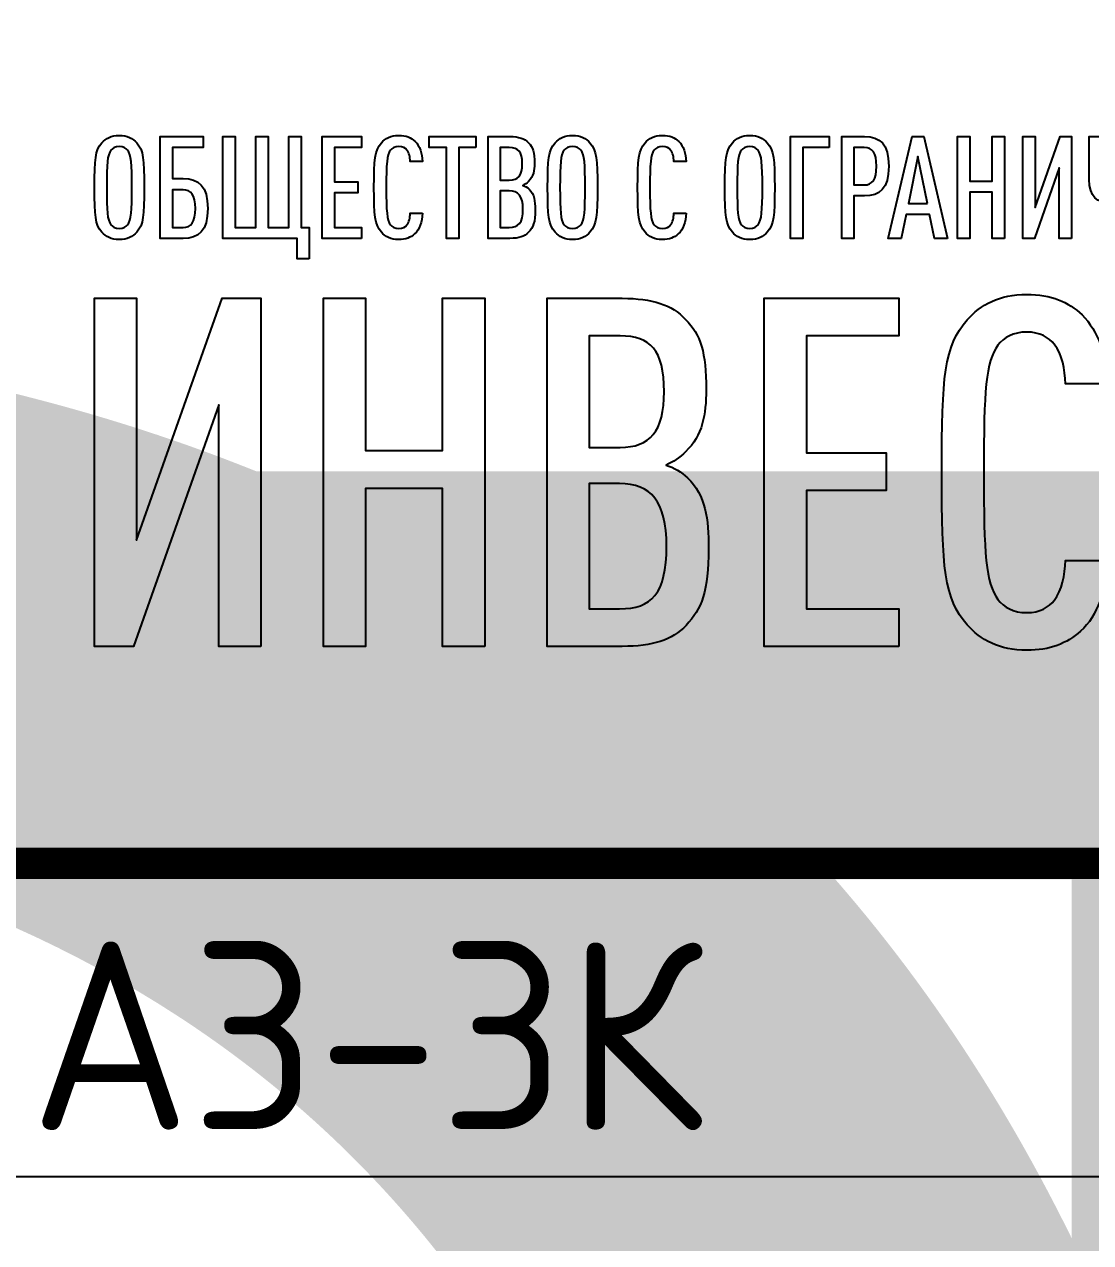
# Model space of a CAD drawing. Header units: metres. Extents: x 1981 to 7362, y 1229 to 3678.
# Drawn here: x 5409.37 to 5426.37, y 1981.54 to 2000.98 of the extents above; entities that cross this region are included whole.
import ezdxf
from ezdxf.enums import TextEntityAlignment as Align

# ---------------------------------------------------------------- set-up
doc = ezdxf.new("R2018")
doc.units = ezdxf.units.M
doc.layers.add('layer 1', color=7, linetype='Continuous')
doc.layers.add('Форматы', color=7, linetype='Continuous')
doc.styles.add('GOST-2.304_Type-B', font='GOST Common.ttf')
doc.styles.get("Standard").update_dxf_attribs({"font": 'GOST Common.ttf'})

# ---------------------------------------------------------------- blocks, each defined once
blk = doc.blocks.new('*U142')
at = {"style": 'GOST-2.304_Type-B'}
blk.add_attdef('РАЗРАБОТАЛ', text='', height=2.5, dxfattribs=at).set_placement((40.501, -264.224), align=Align.MIDDLE_LEFT)
at = {"style": 'GOST-2.304_Type-B', "flags": 8}
for tag, height, p in [('ДАТА', 2.5, (80.074, -264.402)), ('ЛИСТ', 3, (176.388, -271.915)), ('ЛИСТОВ', 3, (193.888, -271.915)), ('ФОРМАТ', 3, (170.972, -294.745))]:
    blk.add_attdef(tag, text='', height=height, dxfattribs=at).set_placement(p, align=Align.MIDDLE_CENTER)
at = {"style": 'GOST-2.304_Type-B'}
blk.add_attdef('ПРОВЕРИЛ', (40.749, -270.729), '', height=2.5, dxfattribs=at)
at = {"lineweight": 30, "flags": 104}
for tag, p in [('ТЕПЛОВЫЕ_СЕТИ', (120, -269.5)), ('ИМЯ_ЧЕРТЕЖА', (120, -284.5))]:
    blk.add_attdef(tag, text='', height=3, dxfattribs=at).set_placement(p, align=Align.MIDDLE_CENTER)
blk = doc.blocks.new('*U143')
at = {"style": 'GOST-2.304_Type-B'}
blk.add_attdef('РАЗРАБОТАЛ', text='', height=2.5, dxfattribs=at).set_placement((250.501, -264.224), align=Align.MIDDLE_LEFT)
at = {"style": 'GOST-2.304_Type-B', "flags": 8}
for tag, height, p in [('ДАТА', 2.5, (290.074, -264.402)), ('ЛИСТ', 3, (386.388, -271.915)), ('ЛИСТОВ', 3, (403.888, -271.915)), ('ФОРМАТ', 3, (380.972, -294.745))]:
    blk.add_attdef(tag, text='', height=height, dxfattribs=at).set_placement(p, align=Align.MIDDLE_CENTER)
at = {"style": 'GOST-2.304_Type-B'}
blk.add_attdef('ПРОВЕРИЛ', (250.749, -270.729), '', height=2.5, dxfattribs=at)
at = {"lineweight": 30, "flags": 104}
for tag, p in [('ТЕПЛОВЫЕ_СЕТИ', (330, -269.5)), ('ИМЯ_ЧЕРТЕЖА', (330, -284.5))]:
    blk.add_attdef(tag, text='', height=3, dxfattribs=at).set_placement(p, align=Align.MIDDLE_CENTER)
blk = doc.blocks.new('Лого')
at = {"layer": 'layer 1', "color": 159}
for points, knots in [([(2.0023, 2.1207), (2.0023, 2.2208), (1.9992, 2.2533), (1.9759, 2.2792), (1.9759, 2.2792), (1.9616, 2.2949), (1.9423, 2.3056), (1.9139, 2.3056), (1.9139, 2.3056), (1.8854, 2.3056), (1.8661, 2.2949), (1.8519, 2.2792), (1.8519, 2.2792), (1.8286, 2.2533), (1.8255, 2.2208), (1.8255, 2.1207), (1.8255, 2.1207), (1.8255, 2.0206), (1.8286, 1.9881), (1.8519, 1.9622), (1.8519, 1.9622), (1.8661, 1.9465), (1.8854, 1.9358), (1.9139, 1.9358), (1.9139, 1.9358), (1.9423, 1.9358), (1.9616, 1.9465), (1.9759, 1.9622), (1.9759, 1.9622), (1.9992, 1.9881), (2.0023, 2.0206), (2.0023, 2.1207)], [0, 0, 0, 0, 0.111111, 0.111111, 0.111111, 0.111111, 0.222222, 0.222222, 0.222222, 0.222222, 0.333333, 0.333333, 0.333333, 0.333333, 0.444444, 0.444444, 0.444444, 0.444444, 0.555556, 0.555556, 0.555556, 0.555556, 0.666667, 0.666667, 0.666667, 0.666667, 0.777778, 0.777778, 0.777778, 0.777778, 1, 1, 1, 1]), ([(2.2278, 2.046), (2.2278, 2.1263), (2.1958, 2.1522), (2.1409, 2.1522), (2.1409, 2.1522), (2.1409, 2.1522), (2.1023, 2.1522), (2.1023, 2.1522), (2.1023, 2.1522), (2.1023, 2.1522), (2.1023, 2.2624), (2.1023, 2.2624), (2.1023, 2.2624), (2.1023, 2.2624), (2.2115, 2.2624), (2.2115, 2.2624), (2.2115, 2.2624), (2.2115, 2.2624), (2.2115, 2.3015), (2.2115, 2.3015), (2.2115, 2.3015), (2.2115, 2.3015), (2.0586, 2.3015), (2.0586, 2.3015), (2.0586, 2.3015), (2.0586, 2.3015), (2.0586, 1.9399), (2.0586, 1.9399), (2.0586, 1.9399), (2.0586, 1.9399), (2.1409, 1.9399), (2.1409, 1.9399), (2.1409, 1.9399), (2.1953, 1.9399), (2.2278, 1.9663), (2.2278, 2.046)], [0, 0, 0, 0, 0.1, 0.1, 0.1, 0.1, 0.2, 0.2, 0.2, 0.2, 0.3, 0.3, 0.3, 0.3, 0.4, 0.4, 0.4, 0.4, 0.5, 0.5, 0.5, 0.5, 0.6, 0.6, 0.6, 0.6, 0.7, 0.7, 0.7, 0.7, 0.8, 0.8, 0.8, 0.8, 1, 1, 1, 1]), ([(2.5874, 1.8678), (2.5874, 1.8678), (2.5874, 1.979), (2.5874, 1.979), (2.5874, 1.979), (2.5874, 1.979), (2.5589, 1.979), (2.5589, 1.979), (2.5589, 1.979), (2.5589, 1.979), (2.5589, 2.3015), (2.5589, 2.3015), (2.5589, 2.3015), (2.5589, 2.3015), (2.5153, 2.3015), (2.5153, 2.3015), (2.5153, 2.3015), (2.5153, 2.3015), (2.5153, 1.979), (2.5153, 1.979), (2.5153, 1.979), (2.5153, 1.979), (2.4421, 1.979), (2.4421, 1.979), (2.4421, 1.979), (2.4421, 1.979), (2.4421, 2.3015), (2.4421, 2.3015), (2.4421, 2.3015), (2.4421, 2.3015), (2.3984, 2.3015), (2.3984, 2.3015), (2.3984, 2.3015), (2.3984, 2.3015), (2.3984, 1.979), (2.3984, 1.979), (2.3984, 1.979), (2.3984, 1.979), (2.3253, 1.979), (2.3253, 1.979), (2.3253, 1.979), (2.3253, 1.979), (2.3253, 2.3015), (2.3253, 2.3015), (2.3253, 2.3015), (2.3253, 2.3015), (2.2816, 2.3015), (2.2816, 2.3015), (2.2816, 2.3015), (2.2816, 2.3015), (2.2816, 1.9399), (2.2816, 1.9399), (2.2816, 1.9399), (2.2816, 1.9399), (2.5457, 1.9399), (2.5457, 1.9399), (2.5457, 1.9399), (2.5457, 1.9399), (2.5457, 1.8678), (2.5457, 1.8678), (2.5457, 1.8678), (2.5457, 1.8678), (2.5874, 1.8678), (2.5874, 1.8678)], [0, 0, 0, 0, 0.058824, 0.058824, 0.058824, 0.058824, 0.117647, 0.117647, 0.117647, 0.117647, 0.176471, 0.176471, 0.176471, 0.176471, 0.235294, 0.235294, 0.235294, 0.235294, 0.294118, 0.294118, 0.294118, 0.294118, 0.352941, 0.352941, 0.352941, 0.352941, 0.411765, 0.411765, 0.411765, 0.411765, 0.470588, 0.470588, 0.470588, 0.470588, 0.529412, 0.529412, 0.529412, 0.529412, 0.588235, 0.588235, 0.588235, 0.588235, 0.647059, 0.647059, 0.647059, 0.647059, 0.705882, 0.705882, 0.705882, 0.705882, 0.764706, 0.764706, 0.764706, 0.764706, 0.823529, 0.823529, 0.823529, 0.823529, 0.882353, 0.882353, 0.882353, 0.882353, 1, 1, 1, 1]), ([(2.7733, 1.9399), (2.7733, 1.9399), (2.7733, 1.979), (2.7733, 1.979), (2.7733, 1.979), (2.7733, 1.979), (2.6773, 1.979), (2.6773, 1.979), (2.6773, 1.979), (2.6773, 1.979), (2.6773, 2.1019), (2.6773, 2.1019), (2.6773, 2.1019), (2.6773, 2.1019), (2.7601, 2.1019), (2.7601, 2.1019), (2.7601, 2.1019), (2.7601, 2.1019), (2.7601, 2.141), (2.7601, 2.141), (2.7601, 2.141), (2.7601, 2.141), (2.6773, 2.141), (2.6773, 2.141), (2.6773, 2.141), (2.6773, 2.141), (2.6773, 2.2624), (2.6773, 2.2624), (2.6773, 2.2624), (2.6773, 2.2624), (2.7733, 2.2624), (2.7733, 2.2624), (2.7733, 2.2624), (2.7733, 2.2624), (2.7733, 2.3015), (2.7733, 2.3015), (2.7733, 2.3015), (2.7733, 2.3015), (2.6336, 2.3015), (2.6336, 2.3015), (2.6336, 2.3015), (2.6336, 2.3015), (2.6336, 1.9399), (2.6336, 1.9399), (2.6336, 1.9399), (2.6336, 1.9399), (2.7733, 1.9399), (2.7733, 1.9399)], [0, 0, 0, 0, 0.076923, 0.076923, 0.076923, 0.076923, 0.153846, 0.153846, 0.153846, 0.153846, 0.230769, 0.230769, 0.230769, 0.230769, 0.307692, 0.307692, 0.307692, 0.307692, 0.384615, 0.384615, 0.384615, 0.384615, 0.461538, 0.461538, 0.461538, 0.461538, 0.538462, 0.538462, 0.538462, 0.538462, 0.615385, 0.615385, 0.615385, 0.615385, 0.692308, 0.692308, 0.692308, 0.692308, 0.769231, 0.769231, 0.769231, 0.769231, 0.846154, 0.846154, 0.846154, 0.846154, 1, 1, 1, 1]), ([(2.9897, 2.0293), (2.9897, 2.0293), (2.9465, 2.0293), (2.9465, 2.0293), (2.9465, 2.0293), (2.946, 2.014), (2.9429, 1.9983), (2.9348, 1.9876), (2.9348, 1.9876), (2.9292, 1.9805), (2.9201, 1.9749), (2.9064, 1.9749), (2.9064, 1.9749), (2.8921, 1.9749), (2.8825, 1.9805), (2.8764, 1.9886), (2.8764, 1.9886), (2.8637, 2.0059), (2.8617, 2.0349), (2.8617, 2.1207), (2.8617, 2.1207), (2.8617, 2.2065), (2.8637, 2.2355), (2.8764, 2.2528), (2.8764, 2.2528), (2.8825, 2.2609), (2.8921, 2.2665), (2.9064, 2.2665), (2.9064, 2.2665), (2.9201, 2.2665), (2.9292, 2.2609), (2.9348, 2.2538), (2.9348, 2.2538), (2.9434, 2.2431), (2.946, 2.2279), (2.9465, 2.2126), (2.9465, 2.2126), (2.9465, 2.2126), (2.9897, 2.2126), (2.9897, 2.2126), (2.9897, 2.2126), (2.9891, 2.2421), (2.9805, 2.268), (2.9638, 2.2843), (2.9638, 2.2843), (2.9495, 2.298), (2.9318, 2.3056), (2.9064, 2.3056), (2.9064, 2.3056), (2.8779, 2.3056), (2.8581, 2.2949), (2.8444, 2.2792), (2.8444, 2.2792), (2.8205, 2.2517), (2.818, 2.2208), (2.818, 2.1207), (2.818, 2.1207), (2.818, 2.0206), (2.8205, 1.9897), (2.8444, 1.9622), (2.8444, 1.9622), (2.8581, 1.9465), (2.8779, 1.9358), (2.9064, 1.9358), (2.9064, 1.9358), (2.9302, 1.9358), (2.948, 1.9429), (2.9622, 1.9556), (2.9622, 1.9556), (2.98, 1.9719), (2.9891, 1.9988), (2.9897, 2.0293)], [0, 0, 0, 0, 0.052632, 0.052632, 0.052632, 0.052632, 0.105263, 0.105263, 0.105263, 0.105263, 0.157895, 0.157895, 0.157895, 0.157895, 0.210526, 0.210526, 0.210526, 0.210526, 0.263158, 0.263158, 0.263158, 0.263158, 0.315789, 0.315789, 0.315789, 0.315789, 0.368421, 0.368421, 0.368421, 0.368421, 0.421053, 0.421053, 0.421053, 0.421053, 0.473684, 0.473684, 0.473684, 0.473684, 0.526316, 0.526316, 0.526316, 0.526316, 0.578947, 0.578947, 0.578947, 0.578947, 0.631579, 0.631579, 0.631579, 0.631579, 0.684211, 0.684211, 0.684211, 0.684211, 0.736842, 0.736842, 0.736842, 0.736842, 0.789474, 0.789474, 0.789474, 0.789474, 0.842105, 0.842105, 0.842105, 0.842105, 0.894737, 0.894737, 0.894737, 0.894737, 1, 1, 1, 1]), ([(3.1796, 2.2624), (3.1796, 2.2624), (3.1796, 2.3015), (3.1796, 2.3015), (3.1796, 2.3015), (3.1796, 2.3015), (3.0145, 2.3015), (3.0145, 2.3015), (3.0145, 2.3015), (3.0145, 2.3015), (3.0145, 2.2624), (3.0145, 2.2624), (3.0145, 2.2624), (3.0145, 2.2624), (3.0755, 2.2624), (3.0755, 2.2624), (3.0755, 2.2624), (3.0755, 2.2624), (3.0755, 1.9399), (3.0755, 1.9399), (3.0755, 1.9399), (3.0755, 1.9399), (3.1192, 1.9399), (3.1192, 1.9399), (3.1192, 1.9399), (3.1192, 1.9399), (3.1192, 2.2624), (3.1192, 2.2624), (3.1192, 2.2624), (3.1192, 2.2624), (3.1796, 2.2624), (3.1796, 2.2624)], [0, 0, 0, 0, 0.111111, 0.111111, 0.111111, 0.111111, 0.222222, 0.222222, 0.222222, 0.222222, 0.333333, 0.333333, 0.333333, 0.333333, 0.444444, 0.444444, 0.444444, 0.444444, 0.555556, 0.555556, 0.555556, 0.555556, 0.666667, 0.666667, 0.666667, 0.666667, 0.777778, 0.777778, 0.777778, 0.777778, 1, 1, 1, 1]), ([(3.3904, 2.0415), (3.3904, 2.0725), (3.3874, 2.0968), (3.3686, 2.1151), (3.3686, 2.1151), (3.3625, 2.1207), (3.3543, 2.1258), (3.3462, 2.1283), (3.3462, 2.1283), (3.3533, 2.1314), (3.3604, 2.1359), (3.3665, 2.142), (3.3665, 2.142), (3.3843, 2.1593), (3.3879, 2.1806), (3.3879, 2.2065), (3.3879, 2.2065), (3.3879, 2.2457), (3.3823, 2.2634), (3.3665, 2.2797), (3.3665, 2.2797), (3.3518, 2.2949), (3.3325, 2.3015), (3.3005, 2.3015), (3.3005, 2.3015), (3.3005, 2.3015), (3.2228, 2.3015), (3.2228, 2.3015), (3.2228, 2.3015), (3.2228, 2.3015), (3.2228, 1.9399), (3.2228, 1.9399), (3.2228, 1.9399), (3.2228, 1.9399), (3.3005, 1.9399), (3.3005, 1.9399), (3.3005, 1.9399), (3.3325, 1.9399), (3.3523, 1.9465), (3.367, 1.9617), (3.367, 1.9617), (3.3833, 1.9785), (3.3904, 1.9978), (3.3904, 2.0415)], [0, 0, 0, 0, 0.083333, 0.083333, 0.083333, 0.083333, 0.166667, 0.166667, 0.166667, 0.166667, 0.25, 0.25, 0.25, 0.25, 0.333333, 0.333333, 0.333333, 0.333333, 0.416667, 0.416667, 0.416667, 0.416667, 0.5, 0.5, 0.5, 0.5, 0.583333, 0.583333, 0.583333, 0.583333, 0.666667, 0.666667, 0.666667, 0.666667, 0.75, 0.75, 0.75, 0.75, 0.833333, 0.833333, 0.833333, 0.833333, 1, 1, 1, 1]), ([(3.6114, 2.1207), (3.6114, 2.2208), (3.6083, 2.2533), (3.5849, 2.2792), (3.5849, 2.2792), (3.5707, 2.2949), (3.5514, 2.3056), (3.523, 2.3056), (3.523, 2.3056), (3.4945, 2.3056), (3.4752, 2.2949), (3.461, 2.2792), (3.461, 2.2792), (3.4376, 2.2533), (3.4346, 2.2208), (3.4346, 2.1207), (3.4346, 2.1207), (3.4346, 2.0206), (3.4376, 1.9881), (3.461, 1.9622), (3.461, 1.9622), (3.4752, 1.9465), (3.4945, 1.9358), (3.523, 1.9358), (3.523, 1.9358), (3.5514, 1.9358), (3.5707, 1.9465), (3.5849, 1.9622), (3.5849, 1.9622), (3.6083, 1.9881), (3.6114, 2.0206), (3.6114, 2.1207)], [0, 0, 0, 0, 0.111111, 0.111111, 0.111111, 0.111111, 0.222222, 0.222222, 0.222222, 0.222222, 0.333333, 0.333333, 0.333333, 0.333333, 0.444444, 0.444444, 0.444444, 0.444444, 0.555556, 0.555556, 0.555556, 0.555556, 0.666667, 0.666667, 0.666667, 0.666667, 0.777778, 0.777778, 0.777778, 0.777778, 1, 1, 1, 1]), ([(3.9258, 2.0293), (3.9258, 2.0293), (3.8826, 2.0293), (3.8826, 2.0293), (3.8826, 2.0293), (3.8821, 2.014), (3.879, 1.9983), (3.8709, 1.9876), (3.8709, 1.9876), (3.8653, 1.9805), (3.8562, 1.9749), (3.8425, 1.9749), (3.8425, 1.9749), (3.8282, 1.9749), (3.8186, 1.9805), (3.8125, 1.9886), (3.8125, 1.9886), (3.7998, 2.0059), (3.7978, 2.0349), (3.7978, 2.1207), (3.7978, 2.1207), (3.7978, 2.2065), (3.7998, 2.2355), (3.8125, 2.2528), (3.8125, 2.2528), (3.8186, 2.2609), (3.8282, 2.2665), (3.8425, 2.2665), (3.8425, 2.2665), (3.8562, 2.2665), (3.8653, 2.2609), (3.8709, 2.2538), (3.8709, 2.2538), (3.8795, 2.2431), (3.8821, 2.2279), (3.8826, 2.2126), (3.8826, 2.2126), (3.8826, 2.2126), (3.9258, 2.2126), (3.9258, 2.2126), (3.9258, 2.2126), (3.9252, 2.2421), (3.9166, 2.268), (3.8999, 2.2843), (3.8999, 2.2843), (3.8856, 2.298), (3.8679, 2.3056), (3.8425, 2.3056), (3.8425, 2.3056), (3.814, 2.3056), (3.7942, 2.2949), (3.7805, 2.2792), (3.7805, 2.2792), (3.7566, 2.2517), (3.7541, 2.2208), (3.7541, 2.1207), (3.7541, 2.1207), (3.7541, 2.0206), (3.7566, 1.9897), (3.7805, 1.9622), (3.7805, 1.9622), (3.7942, 1.9465), (3.814, 1.9358), (3.8425, 1.9358), (3.8425, 1.9358), (3.8663, 1.9358), (3.8841, 1.9429), (3.8983, 1.9556), (3.8983, 1.9556), (3.9161, 1.9719), (3.9252, 1.9988), (3.9258, 2.0293)], [0, 0, 0, 0, 0.052632, 0.052632, 0.052632, 0.052632, 0.105263, 0.105263, 0.105263, 0.105263, 0.157895, 0.157895, 0.157895, 0.157895, 0.210526, 0.210526, 0.210526, 0.210526, 0.263158, 0.263158, 0.263158, 0.263158, 0.315789, 0.315789, 0.315789, 0.315789, 0.368421, 0.368421, 0.368421, 0.368421, 0.421053, 0.421053, 0.421053, 0.421053, 0.473684, 0.473684, 0.473684, 0.473684, 0.526316, 0.526316, 0.526316, 0.526316, 0.578947, 0.578947, 0.578947, 0.578947, 0.631579, 0.631579, 0.631579, 0.631579, 0.684211, 0.684211, 0.684211, 0.684211, 0.736842, 0.736842, 0.736842, 0.736842, 0.789474, 0.789474, 0.789474, 0.789474, 0.842105, 0.842105, 0.842105, 0.842105, 0.894737, 0.894737, 0.894737, 0.894737, 1, 1, 1, 1]), ([(4.2407, 2.1207), (4.2407, 2.2208), (4.2376, 2.2533), (4.2143, 2.2792), (4.2143, 2.2792), (4.2, 2.2949), (4.1807, 2.3056), (4.1523, 2.3056), (4.1523, 2.3056), (4.1238, 2.3056), (4.1045, 2.2949), (4.0903, 2.2792), (4.0903, 2.2792), (4.067, 2.2533), (4.0639, 2.2208), (4.0639, 2.1207), (4.0639, 2.1207), (4.0639, 2.0206), (4.067, 1.9881), (4.0903, 1.9622), (4.0903, 1.9622), (4.1045, 1.9465), (4.1238, 1.9358), (4.1523, 1.9358), (4.1523, 1.9358), (4.1807, 1.9358), (4.2, 1.9465), (4.2143, 1.9622), (4.2143, 1.9622), (4.2376, 1.9881), (4.2407, 2.0206), (4.2407, 2.1207)], [0, 0, 0, 0, 0.111111, 0.111111, 0.111111, 0.111111, 0.222222, 0.222222, 0.222222, 0.222222, 0.333333, 0.333333, 0.333333, 0.333333, 0.444444, 0.444444, 0.444444, 0.444444, 0.555556, 0.555556, 0.555556, 0.555556, 0.666667, 0.666667, 0.666667, 0.666667, 0.777778, 0.777778, 0.777778, 0.777778, 1, 1, 1, 1]), ([(4.4337, 2.2624), (4.4337, 2.2624), (4.4337, 2.3015), (4.4337, 2.3015), (4.4337, 2.3015), (4.4337, 2.3015), (4.297, 2.3015), (4.297, 2.3015), (4.297, 2.3015), (4.297, 2.3015), (4.297, 1.9399), (4.297, 1.9399), (4.297, 1.9399), (4.297, 1.9399), (4.3407, 1.9399), (4.3407, 1.9399), (4.3407, 1.9399), (4.3407, 1.9399), (4.3407, 2.2624), (4.3407, 2.2624), (4.3407, 2.2624), (4.3407, 2.2624), (4.4337, 2.2624), (4.4337, 2.2624)], [0, 0, 0, 0, 0.142857, 0.142857, 0.142857, 0.142857, 0.285714, 0.285714, 0.285714, 0.285714, 0.428571, 0.428571, 0.428571, 0.428571, 0.571429, 0.571429, 0.571429, 0.571429, 0.714286, 0.714286, 0.714286, 0.714286, 1, 1, 1, 1]), ([(4.6455, 2.1959), (4.6455, 2.2761), (4.6145, 2.3015), (4.5596, 2.3015), (4.5596, 2.3015), (4.5596, 2.3015), (4.4784, 2.3015), (4.4784, 2.3015), (4.4784, 2.3015), (4.4784, 2.3015), (4.4784, 1.9399), (4.4784, 1.9399), (4.4784, 1.9399), (4.4784, 1.9399), (4.522, 1.9399), (4.522, 1.9399), (4.522, 1.9399), (4.522, 1.9399), (4.522, 2.0907), (4.522, 2.0907), (4.522, 2.0907), (4.522, 2.0907), (4.5596, 2.0907), (4.5596, 2.0907), (4.5596, 2.0907), (4.6135, 2.0907), (4.6455, 2.1166), (4.6455, 2.1959)], [0, 0, 0, 0, 0.125, 0.125, 0.125, 0.125, 0.25, 0.25, 0.25, 0.25, 0.375, 0.375, 0.375, 0.375, 0.5, 0.5, 0.5, 0.5, 0.625, 0.625, 0.625, 0.625, 0.75, 0.75, 0.75, 0.75, 1, 1, 1, 1]), ([(4.8542, 1.9399), (4.8542, 1.9399), (4.7704, 2.3015), (4.7704, 2.3015), (4.7704, 2.3015), (4.7704, 2.3015), (4.7283, 2.3015), (4.7283, 2.3015), (4.7283, 2.3015), (4.7283, 2.3015), (4.6439, 1.9399), (4.6439, 1.9399), (4.6439, 1.9399), (4.6439, 1.9399), (4.6897, 1.9399), (4.6897, 1.9399), (4.6897, 1.9399), (4.6897, 1.9399), (4.7069, 2.0252), (4.7069, 2.0252), (4.7069, 2.0252), (4.7069, 2.0252), (4.7907, 2.0252), (4.7907, 2.0252), (4.7907, 2.0252), (4.7907, 2.0252), (4.808, 1.9399), (4.808, 1.9399), (4.808, 1.9399), (4.808, 1.9399), (4.8542, 1.9399), (4.8542, 1.9399)], [0, 0, 0, 0, 0.111111, 0.111111, 0.111111, 0.111111, 0.222222, 0.222222, 0.222222, 0.222222, 0.333333, 0.333333, 0.333333, 0.333333, 0.444444, 0.444444, 0.444444, 0.444444, 0.555556, 0.555556, 0.555556, 0.555556, 0.666667, 0.666667, 0.666667, 0.666667, 0.777778, 0.777778, 0.777778, 0.777778, 1, 1, 1, 1]), ([(5.0569, 1.9399), (5.0569, 1.9399), (5.0569, 2.3015), (5.0569, 2.3015), (5.0569, 2.3015), (5.0569, 2.3015), (5.0132, 2.3015), (5.0132, 2.3015), (5.0132, 2.3015), (5.0132, 2.3015), (5.0132, 2.1436), (5.0132, 2.1436), (5.0132, 2.1436), (5.0132, 2.1436), (4.933, 2.1436), (4.933, 2.1436), (4.933, 2.1436), (4.933, 2.1436), (4.933, 2.3015), (4.933, 2.3015), (4.933, 2.3015), (4.933, 2.3015), (4.8893, 2.3015), (4.8893, 2.3015), (4.8893, 2.3015), (4.8893, 2.3015), (4.8893, 1.9399), (4.8893, 1.9399), (4.8893, 1.9399), (4.8893, 1.9399), (4.933, 1.9399), (4.933, 1.9399), (4.933, 1.9399), (4.933, 1.9399), (4.933, 2.1039), (4.933, 2.1039), (4.933, 2.1039), (4.933, 2.1039), (5.0132, 2.1039), (5.0132, 2.1039), (5.0132, 2.1039), (5.0132, 2.1039), (5.0132, 1.9399), (5.0132, 1.9399), (5.0132, 1.9399), (5.0132, 1.9399), (5.0569, 1.9399), (5.0569, 1.9399)], [0, 0, 0, 0, 0.076923, 0.076923, 0.076923, 0.076923, 0.153846, 0.153846, 0.153846, 0.153846, 0.230769, 0.230769, 0.230769, 0.230769, 0.307692, 0.307692, 0.307692, 0.307692, 0.384615, 0.384615, 0.384615, 0.384615, 0.461538, 0.461538, 0.461538, 0.461538, 0.538462, 0.538462, 0.538462, 0.538462, 0.615385, 0.615385, 0.615385, 0.615385, 0.692308, 0.692308, 0.692308, 0.692308, 0.769231, 0.769231, 0.769231, 0.769231, 0.846154, 0.846154, 0.846154, 0.846154, 1, 1, 1, 1]), ([(5.2946, 1.9399), (5.2946, 1.9399), (5.2946, 2.3015), (5.2946, 2.3015), (5.2946, 2.3015), (5.2946, 2.3015), (5.2545, 2.3015), (5.2545, 2.3015), (5.2545, 2.3015), (5.2545, 2.3015), (5.1656, 2.0501), (5.1656, 2.0501), (5.1656, 2.0501), (5.1656, 2.0501), (5.1656, 2.3015), (5.1656, 2.3015), (5.1656, 2.3015), (5.1656, 2.3015), (5.1219, 2.3015), (5.1219, 2.3015), (5.1219, 2.3015), (5.1219, 2.3015), (5.1219, 1.9399), (5.1219, 1.9399), (5.1219, 1.9399), (5.1219, 1.9399), (5.1625, 1.9399), (5.1625, 1.9399), (5.1625, 1.9399), (5.1625, 1.9399), (5.2509, 2.1908), (5.2509, 2.1908), (5.2509, 2.1908), (5.2509, 2.1908), (5.2509, 1.9399), (5.2509, 1.9399), (5.2509, 1.9399), (5.2509, 1.9399), (5.2946, 1.9399), (5.2946, 1.9399)], [0, 0, 0, 0, 0.090909, 0.090909, 0.090909, 0.090909, 0.181818, 0.181818, 0.181818, 0.181818, 0.272727, 0.272727, 0.272727, 0.272727, 0.363636, 0.363636, 0.363636, 0.363636, 0.454545, 0.454545, 0.454545, 0.454545, 0.545455, 0.545455, 0.545455, 0.545455, 0.636364, 0.636364, 0.636364, 0.636364, 0.727273, 0.727273, 0.727273, 0.727273, 0.818182, 0.818182, 0.818182, 0.818182, 1, 1, 1, 1]), ([(5.5227, 1.9399), (5.5227, 1.9399), (5.5227, 2.3015), (5.5227, 2.3015), (5.5227, 2.3015), (5.5227, 2.3015), (5.479, 2.3015), (5.479, 2.3015), (5.479, 2.3015), (5.479, 2.3015), (5.479, 2.1085), (5.479, 2.1085), (5.479, 2.1085), (5.4658, 2.1065), (5.4546, 2.1055), (5.4404, 2.1055), (5.4404, 2.1055), (5.4165, 2.1055), (5.4013, 2.1141), (5.4013, 2.1532), (5.4013, 2.1532), (5.4013, 2.1532), (5.4013, 2.3015), (5.4013, 2.3015), (5.4013, 2.3015), (5.4013, 2.3015), (5.3576, 2.3015), (5.3576, 2.3015), (5.3576, 2.3015), (5.3576, 2.3015), (5.3576, 2.1486), (5.3576, 2.1486), (5.3576, 2.1486), (5.3576, 2.0867), (5.384, 2.0664), (5.4338, 2.0664), (5.4338, 2.0664), (5.4485, 2.0664), (5.4627, 2.0674), (5.479, 2.0699), (5.479, 2.0699), (5.479, 2.0699), (5.479, 1.9399), (5.479, 1.9399), (5.479, 1.9399), (5.479, 1.9399), (5.5227, 1.9399), (5.5227, 1.9399)], [0, 0, 0, 0, 0.076923, 0.076923, 0.076923, 0.076923, 0.153846, 0.153846, 0.153846, 0.153846, 0.230769, 0.230769, 0.230769, 0.230769, 0.307692, 0.307692, 0.307692, 0.307692, 0.384615, 0.384615, 0.384615, 0.384615, 0.461538, 0.461538, 0.461538, 0.461538, 0.538462, 0.538462, 0.538462, 0.538462, 0.615385, 0.615385, 0.615385, 0.615385, 0.692308, 0.692308, 0.692308, 0.692308, 0.769231, 0.769231, 0.769231, 0.769231, 0.846154, 0.846154, 0.846154, 0.846154, 1, 1, 1, 1]), ([(1.9586, 2.1207), (1.9586, 2.0349), (1.956, 2.0059), (1.9433, 1.9886), (1.9433, 1.9886), (1.9372, 1.9805), (1.9281, 1.9749), (1.9139, 1.9749), (1.9139, 1.9749), (1.8997, 1.9749), (1.89, 1.9805), (1.8839, 1.9886), (1.8839, 1.9886), (1.8712, 2.0059), (1.8692, 2.0349), (1.8692, 2.1207), (1.8692, 2.1207), (1.8692, 2.2065), (1.8712, 2.2355), (1.8839, 2.2528), (1.8839, 2.2528), (1.89, 2.2609), (1.8997, 2.2665), (1.9139, 2.2665), (1.9139, 2.2665), (1.9281, 2.2665), (1.9372, 2.2609), (1.9433, 2.2528), (1.9433, 2.2528), (1.956, 2.2355), (1.9586, 2.2065), (1.9586, 2.1207)], [0, 0, 0, 0, 0.111111, 0.111111, 0.111111, 0.111111, 0.222222, 0.222222, 0.222222, 0.222222, 0.333333, 0.333333, 0.333333, 0.333333, 0.444444, 0.444444, 0.444444, 0.444444, 0.555556, 0.555556, 0.555556, 0.555556, 0.666667, 0.666667, 0.666667, 0.666667, 0.777778, 0.777778, 0.777778, 0.777778, 1, 1, 1, 1]), ([(3.3442, 2.2045), (3.3442, 2.1634), (3.3295, 2.1466), (3.2985, 2.1466), (3.2985, 2.1466), (3.2985, 2.1466), (3.2665, 2.1466), (3.2665, 2.1466), (3.2665, 2.1466), (3.2665, 2.1466), (3.2665, 2.2624), (3.2665, 2.2624), (3.2665, 2.2624), (3.2665, 2.2624), (3.2985, 2.2624), (3.2985, 2.2624), (3.2985, 2.2624), (3.33, 2.2624), (3.3442, 2.2482), (3.3442, 2.2045)], [0, 0, 0, 0, 0.166667, 0.166667, 0.166667, 0.166667, 0.333333, 0.333333, 0.333333, 0.333333, 0.5, 0.5, 0.5, 0.5, 0.666667, 0.666667, 0.666667, 0.666667, 1, 1, 1, 1]), ([(3.5677, 2.1207), (3.5677, 2.0349), (3.5651, 2.0059), (3.5524, 1.9886), (3.5524, 1.9886), (3.5463, 1.9805), (3.5372, 1.9749), (3.523, 1.9749), (3.523, 1.9749), (3.5088, 1.9749), (3.4991, 1.9805), (3.493, 1.9886), (3.493, 1.9886), (3.4803, 2.0059), (3.4783, 2.0349), (3.4783, 2.1207), (3.4783, 2.1207), (3.4783, 2.2065), (3.4803, 2.2355), (3.493, 2.2528), (3.493, 2.2528), (3.4991, 2.2609), (3.5088, 2.2665), (3.523, 2.2665), (3.523, 2.2665), (3.5372, 2.2665), (3.5463, 2.2609), (3.5524, 2.2528), (3.5524, 2.2528), (3.5651, 2.2355), (3.5677, 2.2065), (3.5677, 2.1207)], [0, 0, 0, 0, 0.111111, 0.111111, 0.111111, 0.111111, 0.222222, 0.222222, 0.222222, 0.222222, 0.333333, 0.333333, 0.333333, 0.333333, 0.444444, 0.444444, 0.444444, 0.444444, 0.555556, 0.555556, 0.555556, 0.555556, 0.666667, 0.666667, 0.666667, 0.666667, 0.777778, 0.777778, 0.777778, 0.777778, 1, 1, 1, 1]), ([(4.197, 2.1207), (4.197, 2.0349), (4.1944, 2.0059), (4.1817, 1.9886), (4.1817, 1.9886), (4.1756, 1.9805), (4.1665, 1.9749), (4.1523, 1.9749), (4.1523, 1.9749), (4.1381, 1.9749), (4.1284, 1.9805), (4.1223, 1.9886), (4.1223, 1.9886), (4.1096, 2.0059), (4.1076, 2.0349), (4.1076, 2.1207), (4.1076, 2.1207), (4.1076, 2.2065), (4.1096, 2.2355), (4.1223, 2.2528), (4.1223, 2.2528), (4.1284, 2.2609), (4.1381, 2.2665), (4.1523, 2.2665), (4.1523, 2.2665), (4.1665, 2.2665), (4.1756, 2.2609), (4.1817, 2.2528), (4.1817, 2.2528), (4.1944, 2.2355), (4.197, 2.2065), (4.197, 2.1207)], [0, 0, 0, 0, 0.111111, 0.111111, 0.111111, 0.111111, 0.222222, 0.222222, 0.222222, 0.222222, 0.333333, 0.333333, 0.333333, 0.333333, 0.444444, 0.444444, 0.444444, 0.444444, 0.555556, 0.555556, 0.555556, 0.555556, 0.666667, 0.666667, 0.666667, 0.666667, 0.777778, 0.777778, 0.777778, 0.777778, 1, 1, 1, 1]), ([(4.6018, 2.1959), (4.6018, 2.1476), (4.5876, 2.1298), (4.5581, 2.1298), (4.5581, 2.1298), (4.5581, 2.1298), (4.522, 2.1298), (4.522, 2.1298), (4.522, 2.1298), (4.522, 2.1298), (4.522, 2.2624), (4.522, 2.2624), (4.522, 2.2624), (4.522, 2.2624), (4.5581, 2.2624), (4.5581, 2.2624), (4.5581, 2.2624), (4.5876, 2.2624), (4.6018, 2.2446), (4.6018, 2.1959)], [0, 0, 0, 0, 0.166667, 0.166667, 0.166667, 0.166667, 0.333333, 0.333333, 0.333333, 0.333333, 0.5, 0.5, 0.5, 0.5, 0.666667, 0.666667, 0.666667, 0.666667, 1, 1, 1, 1]), ([(4.7826, 2.0643), (4.7826, 2.0643), (4.7151, 2.0643), (4.7151, 2.0643), (4.7151, 2.0643), (4.7151, 2.0643), (4.7491, 2.2309), (4.7491, 2.2309), (4.7491, 2.2309), (4.7491, 2.2309), (4.7826, 2.0643), (4.7826, 2.0643)], [0, 0, 0, 0, 0.25, 0.25, 0.25, 0.25, 0.5, 0.5, 0.5, 0.5, 1, 1, 1, 1]), ([(2.1841, 2.046), (2.1841, 1.9973), (2.1689, 1.979), (2.1404, 1.979), (2.1404, 1.979), (2.1404, 1.979), (2.1023, 1.979), (2.1023, 1.979), (2.1023, 1.979), (2.1023, 1.979), (2.1023, 2.1126), (2.1023, 2.1126), (2.1023, 2.1126), (2.1023, 2.1126), (2.1404, 2.1126), (2.1404, 2.1126), (2.1404, 2.1126), (2.1689, 2.1126), (2.1841, 2.0948), (2.1841, 2.046)], [0, 0, 0, 0, 0.166667, 0.166667, 0.166667, 0.166667, 0.333333, 0.333333, 0.333333, 0.333333, 0.5, 0.5, 0.5, 0.5, 0.666667, 0.666667, 0.666667, 0.666667, 1, 1, 1, 1]), ([(3.3467, 2.044), (3.3467, 1.9942), (3.331, 1.979), (3.298, 1.979), (3.298, 1.979), (3.298, 1.979), (3.2665, 1.979), (3.2665, 1.979), (3.2665, 1.979), (3.2665, 1.979), (3.2665, 2.109), (3.2665, 2.109), (3.2665, 2.109), (3.2665, 2.109), (3.298, 2.109), (3.298, 2.109), (3.298, 2.109), (3.3305, 2.109), (3.3467, 2.0907), (3.3467, 2.044)], [0, 0, 0, 0, 0.166667, 0.166667, 0.166667, 0.166667, 0.333333, 0.333333, 0.333333, 0.333333, 0.5, 0.5, 0.5, 0.5, 0.666667, 0.666667, 0.666667, 0.666667, 1, 1, 1, 1]), ([(5.4204, 0.7969), (5.4204, 0.7969), (5.2728, 0.7969), (5.2728, 0.7969), (5.2728, 0.7969), (5.2711, 0.7448), (5.2607, 0.691), (5.2329, 0.6546), (5.2329, 0.6546), (5.2138, 0.6303), (5.1826, 0.6112), (5.1357, 0.6112), (5.1357, 0.6112), (5.0871, 0.6112), (5.0541, 0.6303), (5.0333, 0.658), (5.0333, 0.658), (4.9899, 0.7171), (4.983, 0.816), (4.983, 1.1093), (4.983, 1.1093), (4.983, 1.4026), (4.9899, 1.5015), (5.0333, 1.5606), (5.0333, 1.5606), (5.0541, 1.5883), (5.0871, 1.6074), (5.1357, 1.6074), (5.1357, 1.6074), (5.1826, 1.6074), (5.2138, 1.5883), (5.2329, 1.564), (5.2329, 1.564), (5.2624, 1.5276), (5.2711, 1.4755), (5.2728, 1.4234), (5.2728, 1.4234), (5.2728, 1.4234), (5.4204, 1.4234), (5.4204, 1.4234), (5.4204, 1.4234), (5.4186, 1.5241), (5.3891, 1.6126), (5.3318, 1.6682), (5.3318, 1.6682), (5.2832, 1.715), (5.2225, 1.7411), (5.1357, 1.7411), (5.1357, 1.7411), (5.0385, 1.7411), (4.9708, 1.7046), (4.924, 1.6508), (4.924, 1.6508), (4.8424, 1.5571), (4.8337, 1.4512), (4.8337, 1.1093), (4.8337, 1.1093), (4.8337, 0.7674), (4.8424, 0.6615), (4.924, 0.5678), (4.924, 0.5678), (4.9708, 0.514), (5.0385, 0.4775), (5.1357, 0.4775), (5.1357, 0.4775), (5.2173, 0.4775), (5.278, 0.5018), (5.3266, 0.5452), (5.3266, 0.5452), (5.3874, 0.6008), (5.4186, 0.6928), (5.4204, 0.7969)], [0, 0, 0, 0, 0.052632, 0.052632, 0.052632, 0.052632, 0.105263, 0.105263, 0.105263, 0.105263, 0.157895, 0.157895, 0.157895, 0.157895, 0.210526, 0.210526, 0.210526, 0.210526, 0.263158, 0.263158, 0.263158, 0.263158, 0.315789, 0.315789, 0.315789, 0.315789, 0.368421, 0.368421, 0.368421, 0.368421, 0.421053, 0.421053, 0.421053, 0.421053, 0.473684, 0.473684, 0.473684, 0.473684, 0.526316, 0.526316, 0.526316, 0.526316, 0.578947, 0.578947, 0.578947, 0.578947, 0.631579, 0.631579, 0.631579, 0.631579, 0.684211, 0.684211, 0.684211, 0.684211, 0.736842, 0.736842, 0.736842, 0.736842, 0.789474, 0.789474, 0.789474, 0.789474, 0.842105, 0.842105, 0.842105, 0.842105, 0.894737, 0.894737, 0.894737, 0.894737, 1, 1, 1, 1]), ([(2.416, 0.4914), (2.416, 0.4914), (2.416, 1.7272), (2.416, 1.7272), (2.416, 1.7272), (2.416, 1.7272), (2.2789, 1.7272), (2.2789, 1.7272), (2.2789, 1.7272), (2.2789, 1.7272), (1.9752, 0.8681), (1.9752, 0.8681), (1.9752, 0.8681), (1.9752, 0.8681), (1.9752, 1.7272), (1.9752, 1.7272), (1.9752, 1.7272), (1.9752, 1.7272), (1.826, 1.7272), (1.826, 1.7272), (1.826, 1.7272), (1.826, 1.7272), (1.826, 0.4914), (1.826, 0.4914), (1.826, 0.4914), (1.826, 0.4914), (1.9648, 0.4914), (1.9648, 0.4914), (1.9648, 0.4914), (1.9648, 0.4914), (2.2668, 1.3488), (2.2668, 1.3488), (2.2668, 1.3488), (2.2668, 1.3488), (2.2668, 0.4914), (2.2668, 0.4914), (2.2668, 0.4914), (2.2668, 0.4914), (2.416, 0.4914), (2.416, 0.4914)], [0, 0, 0, 0, 0.090909, 0.090909, 0.090909, 0.090909, 0.181818, 0.181818, 0.181818, 0.181818, 0.272727, 0.272727, 0.272727, 0.272727, 0.363636, 0.363636, 0.363636, 0.363636, 0.454545, 0.454545, 0.454545, 0.454545, 0.545455, 0.545455, 0.545455, 0.545455, 0.636364, 0.636364, 0.636364, 0.636364, 0.727273, 0.727273, 0.727273, 0.727273, 0.818182, 0.818182, 0.818182, 0.818182, 1, 1, 1, 1]), ([(3.211, 0.4914), (3.211, 0.4914), (3.211, 1.7272), (3.211, 1.7272), (3.211, 1.7272), (3.211, 1.7272), (3.0617, 1.7272), (3.0617, 1.7272), (3.0617, 1.7272), (3.0617, 1.7272), (3.0617, 1.1874), (3.0617, 1.1874), (3.0617, 1.1874), (3.0617, 1.1874), (2.7875, 1.1874), (2.7875, 1.1874), (2.7875, 1.1874), (2.7875, 1.1874), (2.7875, 1.7272), (2.7875, 1.7272), (2.7875, 1.7272), (2.7875, 1.7272), (2.6382, 1.7272), (2.6382, 1.7272), (2.6382, 1.7272), (2.6382, 1.7272), (2.6382, 0.4914), (2.6382, 0.4914), (2.6382, 0.4914), (2.6382, 0.4914), (2.7875, 0.4914), (2.7875, 0.4914), (2.7875, 0.4914), (2.7875, 0.4914), (2.7875, 1.052), (2.7875, 1.052), (2.7875, 1.052), (2.7875, 1.052), (3.0617, 1.052), (3.0617, 1.052), (3.0617, 1.052), (3.0617, 1.052), (3.0617, 0.4914), (3.0617, 0.4914), (3.0617, 0.4914), (3.0617, 0.4914), (3.211, 0.4914), (3.211, 0.4914)], [0, 0, 0, 0, 0.076923, 0.076923, 0.076923, 0.076923, 0.153846, 0.153846, 0.153846, 0.153846, 0.230769, 0.230769, 0.230769, 0.230769, 0.307692, 0.307692, 0.307692, 0.307692, 0.384615, 0.384615, 0.384615, 0.384615, 0.461538, 0.461538, 0.461538, 0.461538, 0.538462, 0.538462, 0.538462, 0.538462, 0.615385, 0.615385, 0.615385, 0.615385, 0.692308, 0.692308, 0.692308, 0.692308, 0.769231, 0.769231, 0.769231, 0.769231, 0.846154, 0.846154, 0.846154, 0.846154, 1, 1, 1, 1]), ([(4.0059, 0.8385), (4.0059, 0.9444), (3.9954, 1.0277), (3.9312, 1.0902), (3.9312, 1.0902), (3.9104, 1.1093), (3.8826, 1.1267), (3.8549, 1.1353), (3.8549, 1.1353), (3.8792, 1.1457), (3.9035, 1.1614), (3.9243, 1.1822), (3.9243, 1.1822), (3.985, 1.2412), (3.9972, 1.3141), (3.9972, 1.4026), (3.9972, 1.4026), (3.9972, 1.5363), (3.9781, 1.597), (3.9243, 1.6525), (3.9243, 1.6525), (3.8739, 1.7046), (3.808, 1.7272), (3.6987, 1.7272), (3.6987, 1.7272), (3.6987, 1.7272), (3.4331, 1.7272), (3.4331, 1.7272), (3.4331, 1.7272), (3.4331, 1.7272), (3.4331, 0.4914), (3.4331, 0.4914), (3.4331, 0.4914), (3.4331, 0.4914), (3.6987, 0.4914), (3.6987, 0.4914), (3.6987, 0.4914), (3.808, 0.4914), (3.8757, 0.514), (3.926, 0.5661), (3.926, 0.5661), (3.9816, 0.6233), (4.0059, 0.6893), (4.0059, 0.8385)], [0, 0, 0, 0, 0.083333, 0.083333, 0.083333, 0.083333, 0.166667, 0.166667, 0.166667, 0.166667, 0.25, 0.25, 0.25, 0.25, 0.333333, 0.333333, 0.333333, 0.333333, 0.416667, 0.416667, 0.416667, 0.416667, 0.5, 0.5, 0.5, 0.5, 0.583333, 0.583333, 0.583333, 0.583333, 0.666667, 0.666667, 0.666667, 0.666667, 0.75, 0.75, 0.75, 0.75, 0.833333, 0.833333, 0.833333, 0.833333, 1, 1, 1, 1]), ([(4.681, 0.4914), (4.681, 0.4914), (4.681, 0.6251), (4.681, 0.6251), (4.681, 0.6251), (4.681, 0.6251), (4.353, 0.6251), (4.353, 0.6251), (4.353, 0.6251), (4.353, 0.6251), (4.353, 1.0451), (4.353, 1.0451), (4.353, 1.0451), (4.353, 1.0451), (4.6359, 1.0451), (4.6359, 1.0451), (4.6359, 1.0451), (4.6359, 1.0451), (4.6359, 1.1787), (4.6359, 1.1787), (4.6359, 1.1787), (4.6359, 1.1787), (4.353, 1.1787), (4.353, 1.1787), (4.353, 1.1787), (4.353, 1.1787), (4.353, 1.5935), (4.353, 1.5935), (4.353, 1.5935), (4.353, 1.5935), (4.681, 1.5935), (4.681, 1.5935), (4.681, 1.5935), (4.681, 1.5935), (4.681, 1.7272), (4.681, 1.7272), (4.681, 1.7272), (4.681, 1.7272), (4.2037, 1.7272), (4.2037, 1.7272), (4.2037, 1.7272), (4.2037, 1.7272), (4.2037, 0.4914), (4.2037, 0.4914), (4.2037, 0.4914), (4.2037, 0.4914), (4.681, 0.4914), (4.681, 0.4914)], [0, 0, 0, 0, 0.076923, 0.076923, 0.076923, 0.076923, 0.153846, 0.153846, 0.153846, 0.153846, 0.230769, 0.230769, 0.230769, 0.230769, 0.307692, 0.307692, 0.307692, 0.307692, 0.384615, 0.384615, 0.384615, 0.384615, 0.461538, 0.461538, 0.461538, 0.461538, 0.538462, 0.538462, 0.538462, 0.538462, 0.615385, 0.615385, 0.615385, 0.615385, 0.692308, 0.692308, 0.692308, 0.692308, 0.769231, 0.769231, 0.769231, 0.769231, 0.846154, 0.846154, 0.846154, 0.846154, 1, 1, 1, 1]), ([(3.8479, 1.3957), (3.8479, 1.2551), (3.7976, 1.1978), (3.6917, 1.1978), (3.6917, 1.1978), (3.6917, 1.1978), (3.5824, 1.1978), (3.5824, 1.1978), (3.5824, 1.1978), (3.5824, 1.1978), (3.5824, 1.5935), (3.5824, 1.5935), (3.5824, 1.5935), (3.5824, 1.5935), (3.6917, 1.5935), (3.6917, 1.5935), (3.6917, 1.5935), (3.7993, 1.5935), (3.8479, 1.5449), (3.8479, 1.3957)], [0, 0, 0, 0, 0.166667, 0.166667, 0.166667, 0.166667, 0.333333, 0.333333, 0.333333, 0.333333, 0.5, 0.5, 0.5, 0.5, 0.666667, 0.666667, 0.666667, 0.666667, 1, 1, 1, 1]), ([(3.8566, 0.8472), (3.8566, 0.6771), (3.8028, 0.6251), (3.69, 0.6251), (3.69, 0.6251), (3.69, 0.6251), (3.5824, 0.6251), (3.5824, 0.6251), (3.5824, 0.6251), (3.5824, 0.6251), (3.5824, 1.0694), (3.5824, 1.0694), (3.5824, 1.0694), (3.5824, 1.0694), (3.69, 1.0694), (3.69, 1.0694), (3.69, 1.0694), (3.8011, 1.0694), (3.8566, 1.0069), (3.8566, 0.8472)], [0, 0, 0, 0, 0.166667, 0.166667, 0.166667, 0.166667, 0.333333, 0.333333, 0.333333, 0.333333, 0.5, 0.5, 0.5, 0.5, 0.666667, 0.666667, 0.666667, 0.666667, 1, 1, 1, 1])]:
    blk.add_open_spline(points, degree=3, knots=knots, dxfattribs=at)
blk = doc.blocks.new('*U144')
blk.add_lwpolyline([(0, 594), (420, 594), (420, -297), (0, -297)], close=True)
at = {"const_width": 0.5}
blk.add_lwpolyline([(20, 589), (415, 589), (415, -292), (20, -292)], close=True, dxfattribs=at)
at = {"xscale": 4.492609629394886, "yscale": 4.492609629394886, "zscale": 4.492609629394886}
blk.add_blockref('Лого', (368.434, -290.745), dxfattribs=at)
at = {"style": 'GOST-2.304_Type-B'}
blk.add_attdef('РАЗРАБОТАЛ', text='', height=2.5, dxfattribs=at).set_placement((250.501, -264.224), align=Align.MIDDLE_LEFT)
at = {"style": 'GOST-2.304_Type-B', "flags": 8}
for tag, height, p in [('ДАТА', 2.5, (290.074, -264.402)), ('ЛИСТ', 3, (386.388, -271.915)), ('ЛИСТОВ', 3, (403.888, -271.915)), ('ФОРМАТ', 3, (380.972, -294.745))]:
    blk.add_attdef(tag, text='', height=height, dxfattribs=at).set_placement(p, align=Align.MIDDLE_CENTER)
at = {"style": 'GOST-2.304_Type-B'}
blk.add_attdef('ПРОВЕРИЛ', (250.749, -270.729), '', height=2.5, dxfattribs=at)
at = {"lineweight": 30, "flags": 104}
for tag, p in [('ТЕПЛОВЫЕ_СЕТИ', (330, -269.5)), ('ИМЯ_ЧЕРТЕЖА', (330, -284.5))]:
    blk.add_attdef(tag, text='', height=3, dxfattribs=at).set_placement(p, align=Align.MIDDLE_CENTER)
blk = doc.blocks.new('*U145')
at = {"style": 'GOST-2.304_Type-B'}
blk.add_attdef('РАЗРАБОТАЛ', text='', height=2.5, dxfattribs=at).set_placement((424.501, -264.224), align=Align.MIDDLE_LEFT)
at = {"style": 'GOST-2.304_Type-B', "flags": 8}
for tag, height, p in [('ДАТА', 2.5, (464.074, -264.402)), ('ЛИСТ', 3, (560.388, -271.915)), ('ЛИСТОВ', 3, (577.888, -271.915)), ('ФОРМАТ', 3, (554.972, -294.745))]:
    blk.add_attdef(tag, text='', height=height, dxfattribs=at).set_placement(p, align=Align.MIDDLE_CENTER)
at = {"style": 'GOST-2.304_Type-B'}
blk.add_attdef('ПРОВЕРИЛ', (424.749, -270.729), '', height=2.5, dxfattribs=at)
at = {"lineweight": 30, "flags": 104}
for tag, p in [('ТЕПЛОВЫЕ_СЕТИ', (504, -269.5)), ('ИМЯ_ЧЕРТЕЖА', (504, -284.5))]:
    blk.add_attdef(tag, text='', height=3, dxfattribs=at).set_placement(p, align=Align.MIDDLE_CENTER)

msp = doc.modelspace()

# ---------------------------------------------------------------- block references
at = {"layer": 'Форматы'}
ref = msp.add_blockref('*U144', (5033.849, 2279.592), dxfattribs=at)
lines = msp.add_mtext('Спецификация оборудования, \\Pизделий и материалов', dxfattribs={"layer": '0', "insert": (5363.849, 1995.092), "char_height": 70, "attachment_point": 1})
ref.add_attrib('ИМЯ_ЧЕРТЕЖА', '', (5363.849, 1995.092), dxfattribs={"flags": 104}).embed_mtext(lines)
lines = msp.add_mtext('Тепломеханические решения тепловых сетей', dxfattribs={"layer": '0', "insert": (5363.849, 2010.092), "char_height": 70, "attachment_point": 1})
ref.add_attrib('ТЕПЛОВЫЕ_СЕТИ', '', (5363.849, 2010.092), dxfattribs={"flags": 104}).embed_mtext(lines)
ref.add_attrib('ФОРМАТ', 'А3-3К', dxfattribs={"layer": '0', "height": 3, "style": 'GOST-2.304_Type-B'}).set_placement((5414.821, 1984.847), align=Align.MIDDLE_CENTER)
ref = msp.add_blockref('*U145', (4087.543, 2263.953), dxfattribs=at)
lines = msp.add_mtext('Тепломеханические решения тепловых сетей', dxfattribs={"layer": '0', "insert": (4591.543, 1994.453), "char_height": 70, "attachment_point": 1})
ref.add_attrib('ТЕПЛОВЫЕ_СЕТИ', '', (4591.543, 1994.453), dxfattribs={"flags": 104}).embed_mtext(lines)
ref = msp.add_blockref('*U142', (2943.994, 2279.592), dxfattribs=at)
lines = msp.add_mtext('Общие указания по пожарной безопасности и защите окружающей среды', dxfattribs={"layer": '0', "insert": (3063.994, 1995.092), "char_height": 70, "attachment_point": 1})
ref.add_attrib('ИМЯ_ЧЕРТЕЖА', '', (3063.994, 1995.092), dxfattribs={"flags": 104}).embed_mtext(lines)
ref = msp.add_blockref('*U143', (3648.421, 2279.592), dxfattribs=at)
lines = msp.add_mtext('Тепломеханические решения тепловых сетей', dxfattribs={"layer": '0', "insert": (3978.421, 2010.092), "char_height": 70, "attachment_point": 1})
ref.add_attrib('ТЕПЛОВЫЕ_СЕТИ', '', (3978.421, 2010.092), dxfattribs={"flags": 104}).embed_mtext(lines)

doc.saveas('drawing.dxf')
